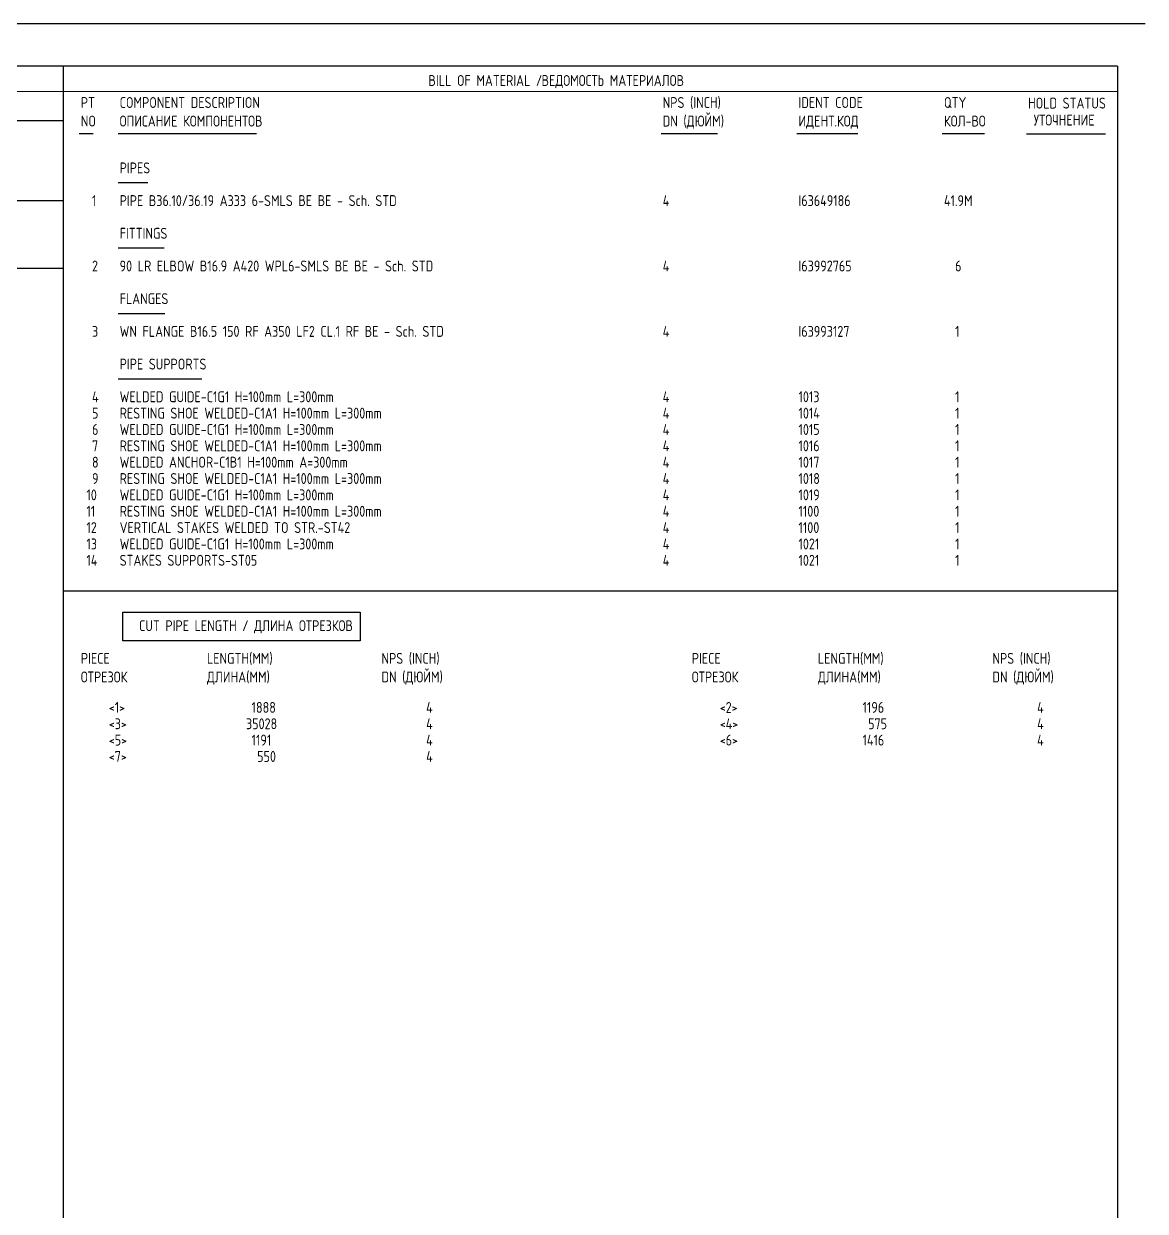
# Model space of a CAD drawing. Extents: x -1005 to 594, y -998 to 420.
# Drawn here: x 395.8 to 594, y 210 to 420 of the extents above; entities that cross this region are included whole.
import ezdxf

# ---------------------------------------------------------------- set-up
doc = ezdxf.new("R2010")
doc.units = 0
doc.styles.add('TTFN17', font='GOST type A')

msp = doc.modelspace()

# ---------------------------------------------------------------- linework, layer by layer
at = {"layer": 'GT_1', "flags": 128}
for points in [[(594, 420), (0, 420)], [(589.1, 412.5), (25.4, 412.5)], [(402.7, 412.5), (402.7, 7.5)], [(589.1, 412.5), (589.1, 7.5)], [(589.1, 408), (162.7, 407.9)], [(190.3, 402.9), (402.7, 402.9)], [(408.046, 400.531), (405.557, 400.531)], [(436.894, 400.531), (412.414, 400.531)], [(518.373, 400.531), (508.414, 400.531)], [(543.202, 400.531), (532.414, 400.531)], [(565.597, 400.531), (558.129, 400.531)], [(587, 400.5), (573, 400.5)], [(417.669, 391.854), (412.414, 391.854)], [(402.7, 388.7), (226.9, 388.7)], [(420.573, 380.289), (412.414, 380.289)], [(402.7, 376.7), (25.4, 376.7)], [(420.713, 368.724), (412.414, 368.724)], [(427.211, 357.16), (412.414, 357.16)], [(402.7, 319.734), (589, 319.734)], [(413.271, 315.949), (455.204, 315.949), (455.204, 310.901), (413.271, 310.901), (413.271, 315.949)]]:
    msp.add_lwpolyline(points, dxfattribs=at)

# ---------------------------------------------------------------- texts
at = {"layer": 'GT_1', "style": 'TTFN17'}
for s, p in [('BILL OF MATERIAL /', (467.289, 409)), ('ВЕДОМОСТЬ МАТЕРИАЛОВ', (487.289, 409)), ('PT', (405.846, 405.109)), ('COMPONENT DESCRIPTION', (412.703, 405.109)), ('NPS (INCH)', (508.703, 405.109)), ('IDENT CODE', (532.703, 405.109)), ('QTY', (558.417, 405.109)), ('HOLD STATUS', (573.289, 405)), ('NO', (405.846, 401.822)), ('ОПИСАНИЕ КОМПОНЕНТОВ', (412.703, 401.822)), ('DN (ДЮЙМ)', (508.703, 401.822)), ('ИДЕНТ.КОД', (532.703, 401.822)), ('КОЛ-ВО', (558.417, 401.822)), ('УТОЧНЕНИЕ', (574.289, 402)), ('PIPES', (412.703, 393.544)), ('  1', (405.846, 387.762)), ('PIPE B36.10/36.19 A333 6-SMLS BE BE - Sch. STD', (412.703, 387.762)), ('4', (508.703, 387.762)), ('I63649186', (532.703, 387.762)), ('41.9M', (558.417, 387.762)), ('FITTINGS', (412.703, 381.98)), ('  2', (405.846, 376.197)), ('90 LR ELBOW B16.9 A420 WPL6-SMLS BE BE - Sch. STD', (412.703, 376.197)), ('4', (508.703, 376.197)), ('I63992765', (532.703, 376.197)), ('  6', (558.417, 376.197)), ('FLANGES', (412.703, 370.415)), ('  3', (405.846, 364.633)), ('WN FLANGE B16.5 150 RF A350 LF2 CL.1 RF BE - Sch. STD', (412.703, 364.633)), ('4', (508.703, 364.633)), ('I63993127', (532.703, 364.633)), ('  1', (558.417, 364.633)), ('PIPE SUPPORTS', (412.703, 358.85)), ('  4', (405.846, 353.068)), ('WELDED GUIDE-C1G1 H=100mm L=300mm', (412.703, 353.068)), ('4', (508.703, 353.068)), ('1013', (532.703, 353.068)), ('  1', (558.417, 353.068)), ('  5', (405.846, 350.177)), ('RESTING SHOE WELDED-C1A1 H=100mm L=300mm', (412.703, 350.177)), ('4', (508.703, 350.177)), ('1014', (532.703, 350.177)), ('  1', (558.417, 350.177)), ('  6', (405.846, 347.286)), ('WELDED GUIDE-C1G1 H=100mm L=300mm', (412.703, 347.286)), ('4', (508.703, 347.286)), ('1015', (532.703, 347.286)), ('  1', (558.417, 347.286)), ('  7', (405.846, 344.395)), ('RESTING SHOE WELDED-C1A1 H=100mm L=300mm', (412.703, 344.395)), ('4', (508.703, 344.395)), ('1016', (532.703, 344.395)), ('  1', (558.417, 344.395)), ('  8', (405.846, 341.503)), ('WELDED ANCHOR-C1B1 H=100mm A=300mm', (412.703, 341.503)), ('4', (508.703, 341.503)), ('1017', (532.703, 341.503)), ('  1', (558.417, 341.503)), ('  9', (405.846, 338.612)), ('RESTING SHOE WELDED-C1A1 H=100mm L=300mm', (412.703, 338.612)), ('4', (508.703, 338.612)), ('1018', (532.703, 338.612)), ('  1', (558.417, 338.612)), (' 10', (405.846, 335.721)), ('WELDED GUIDE-C1G1 H=100mm L=300mm', (412.703, 335.721)), ('4', (508.703, 335.721)), ('1019', (532.703, 335.721)), ('  1', (558.417, 335.721)), (' 11', (405.846, 332.83)), ('RESTING SHOE WELDED-C1A1 H=100mm L=300mm', (412.703, 332.83)), ('4', (508.703, 332.83)), ('1100', (532.703, 332.83)), ('  1', (558.417, 332.83)), (' 12', (405.846, 329.939)), ('VERTICAL STAKES WELDED TO STR.-ST42', (412.703, 329.939)), ('4', (508.703, 329.939)), ('1100', (532.703, 329.939)), ('  1', (558.417, 329.939)), (' 13', (405.846, 327.048)), ('WELDED GUIDE-C1G1 H=100mm L=300mm', (412.703, 327.048)), ('4', (508.703, 327.048)), ('1021', (532.703, 327.048)), ('  1', (558.417, 327.048)), (' 14', (405.846, 324.156)), ('STAKES SUPPORTS-ST05', (412.703, 324.156)), ('4', (508.703, 324.156)), ('1021', (532.703, 324.156)), ('  1', (558.417, 324.156)), ('CUT PIPE LENGTH / ДЛИНА ОТРЕЗКОВ', (416.132, 312.592)), ('PIECE', (405.846, 306.81)), ('LENGTH(MM)', (428.132, 306.81)), ('NPS (INCH)', (458.989, 306.81)), ('PIECE', (513.846, 306.81)), ('LENGTH(MM)', (536.132, 306.81)), ('NPS (INCH)', (566.989, 306.81)), ('ОТРЕЗОК', (405.846, 303.523)), ('ДЛИНА(MM)', (428.132, 303.523)), ('DN (ДЮЙМ)', (458.989, 303.523)), ('ОТРЕЗОК', (513.846, 303.523)), ('ДЛИНА(MM)', (536.132, 303.523)), ('DN (ДЮЙМ)', (566.989, 303.523)), ('     <1>', (405.846, 298.136)), ('        1888', (428.132, 298.136)), ('        4', (458.989, 298.136)), ('     <2>', (513.846, 298.136)), ('        1196', (536.132, 298.136)), ('        4', (566.989, 298.136)), ('     <3>', (405.846, 295.245)), ('       35028', (428.132, 295.245)), ('        4', (458.989, 295.245)), ('     <4>', (513.846, 295.245)), ('         575', (536.132, 295.245)), ('        4', (566.989, 295.245)), ('     <5>', (405.846, 292.354)), ('        1191', (428.132, 292.354)), ('        4', (458.989, 292.354)), ('     <6>', (513.846, 292.354)), ('        1416', (536.132, 292.354)), ('        4', (566.989, 292.354)), ('     <7>', (405.846, 289.463)), ('         550', (428.132, 289.463)), ('        4', (458.989, 289.463))]:
    msp.add_text(s, height=1.925, dxfattribs=at).set_placement(p)

doc.saveas('drawing.dxf')
